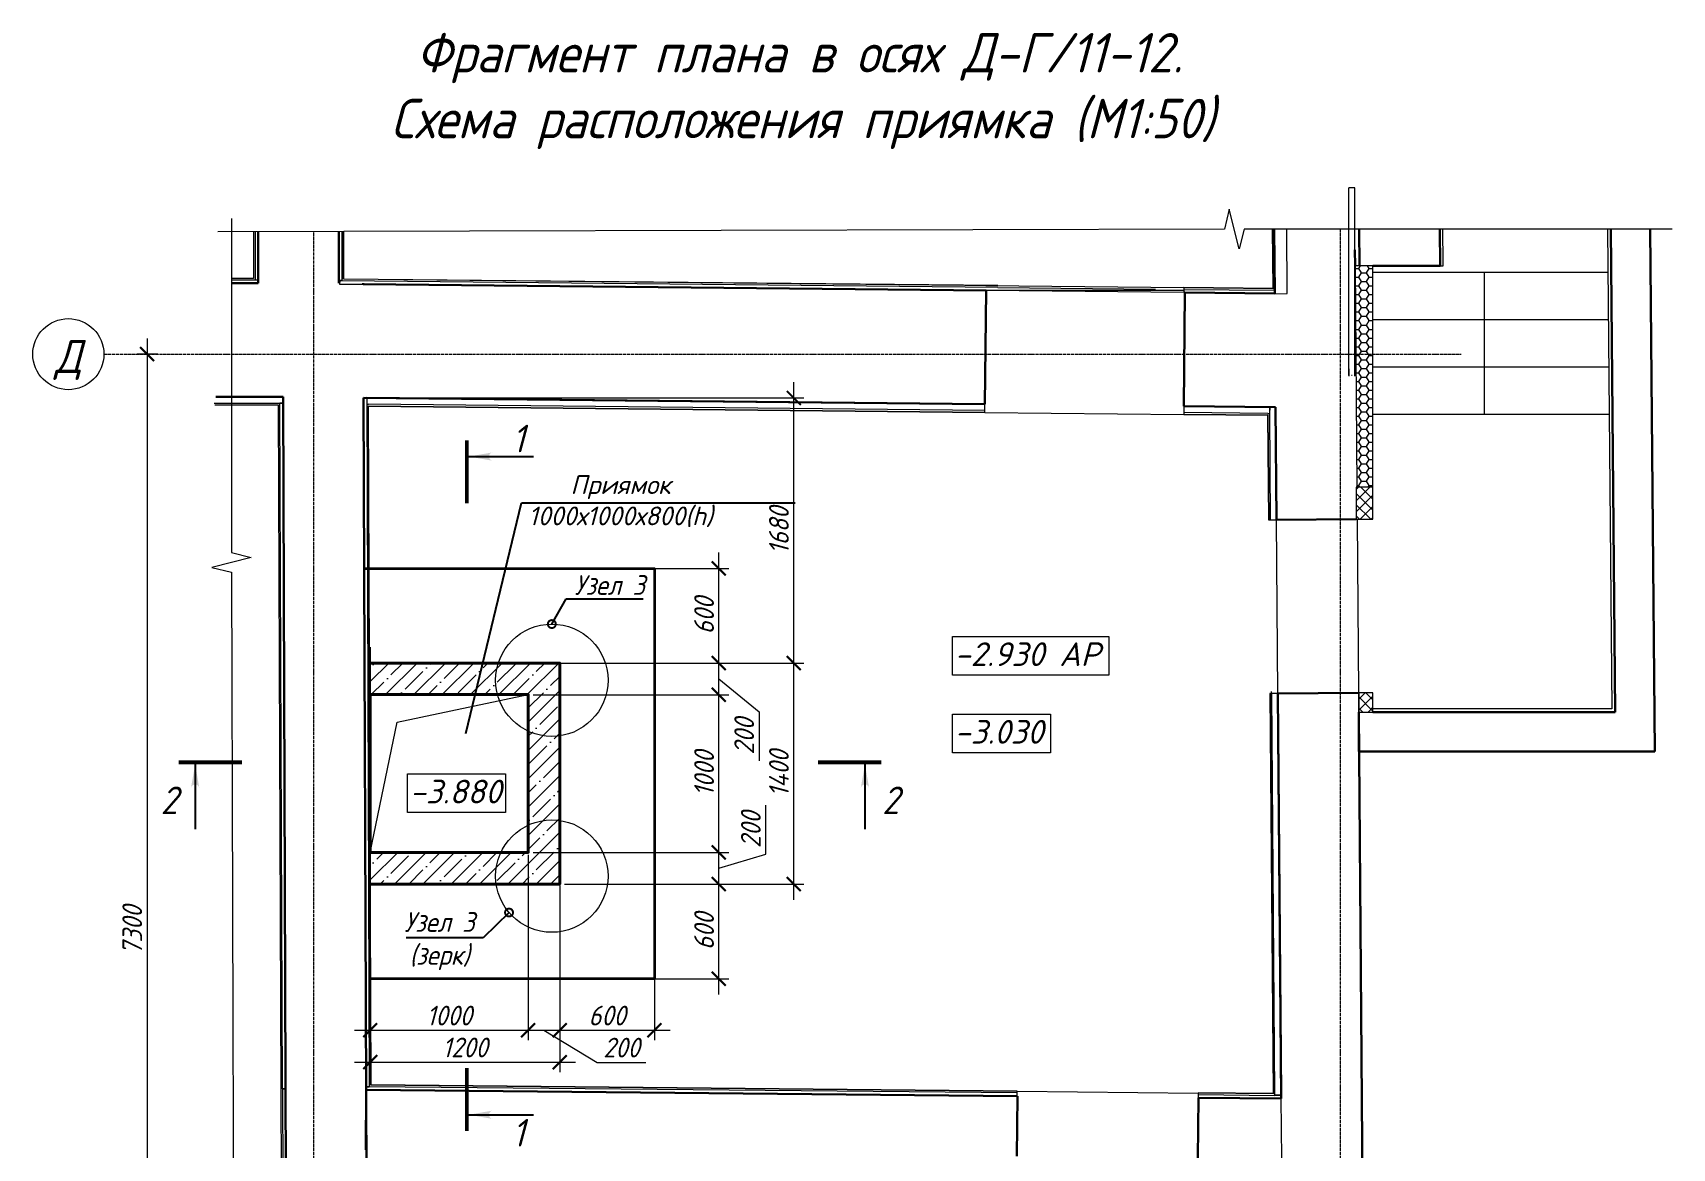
# Model space of a CAD drawing. Header units: millimetres. Extents: x 504091 to 2165846, y 135022 to 442887.
# Drawn here: x 1597006 to 1607387, y 251518 to 258584 of the extents above; entities that cross this region are included whole.
import ezdxf
from ezdxf import colors
from ezdxf.entities.mleader import LeaderData, LeaderLine
from ezdxf.math import Vec2, Vec3

# ---------------------------------------------------------------- set-up
doc = ezdxf.new("R2010")
doc.units = ezdxf.units.MM
doc.linetypes.add('ADSK_Линия сетки', pattern=[25, 20, -2.5, 0, -2.5])
doc.linetypes.add('осеваяX2', pattern=[4, 2.5, -0.5, 0.5, -0.5])
doc.layers.get('Defpoints').update_dxf_attribs({"color": 255})
for name, color, linetype, lineweight in [('+АР_Вспомогательная', 7, 'Continuous', 9), ('Аннотация', 7, 'Continuous', 9), ('ЗЕМЛЯ', 114, 'Continuous', 35), ('Лестницы', 7, 'Continuous', 18), ('Монолит тонкий', 204, 'Continuous', 9), ('Ограждение', 7, 'Continuous', 18), ('Оси', 165, 'осеваяX2', 13), ('отметки', 7, 'Continuous', 20), ('Перекрытие', 7, 'Continuous', 18), ('Размер', 7, 'Continuous', 13), ('размеры', 7, 'Continuous', 9), ('Размеры КР', 164, 'Continuous', 9), ('Стены внутренние', 7, 'Continuous', 18), ('Стены наружные', 7, 'Continuous', 18), ('Стены несущие', 7, 'Continuous', 30), ('Стены отделка', 7, 'Continuous', 30), ('Стены штриховка', 7, 'Continuous', 18), ('Стрелки вверх', 7, 'Continuous', 18), ('Узлы', 7, 'Continuous', 18)]:
    doc.layers.add(name, color=color, linetype=linetype, lineweight=lineweight)
for name, color, linetype in [('PS_Обозначения', 7, 'Continuous'), ('SGRAND', 7, 'Continuous'), ('Контур', 7, 'Continuous')]:
    doc.layers.add(name, color=color, linetype=linetype)
doc.layers.add('Линии', color=7, linetype='Continuous', lineweight=9, true_color=0x00a600)
doc.styles.add('GOST 2.304_new', font='isocpeur.ttf', dxfattribs={"width": 0.9, "oblique": 15})
doc.styles.get("Standard").update_dxf_attribs({"font": 'arial.ttf'})
doc.dimstyles.new('SPDS 1_50', dxfattribs={"dimscale": 50, "dimtxt": 2.5, "dimasz": 1.77, "dimexe": 1.25, "dimexo": 0.625, "dimtad": 1, "dimdec": 0, "dimrnd": 0.001, "dimzin": 9, "dimtxsty": 'GOST 2.304_new', "dimblk": 'ARCHTICK', "dimcen": 2.5, "dimdle": 2, "dimclrt": 256, "dimadec": 0, "dimazin": 2, "dimtfac": 0.75, "dimtdec": 0, "dimtmove": 1, "dimatfit": 3, "dimfxl": 0, "dimtolj": 1, "dimlwd": 9, "dimlwe": 9, "dimarcsym": 0})
pattern_1 = [(45, (1549936.697, 236303.27), (-35.35534, 35.35534), []), (135, (1549936.697, 236303.27), (-35.35534, -35.35534), [])]

# ---------------------------------------------------------------- blocks, each defined once
blk = doc.blocks.new('Тип перил - Перила_Внутренний_-6625185-План подвала')
at = {"layer": 'Ограждение'}
for p, q in [((55402, 20152), (55402, 20105)), ((55442, 20105), (55442, 20152)), ((55420, 20111), (55424, 20111))]:
    blk.add_line(p, q, dxfattribs=at)
blk = doc.blocks.new('Тип перил - Перила_Внутренний_-V11-План подвала')
at = {"layer": 'Ограждение'}
for p, q in [((55442, 21298), (55402, 21298)), ((55402, 20110), (55402, 21298)), ((55442, 20110), (55442, 21298))]:
    blk.add_line(p, q, dxfattribs=at)
blk = doc.blocks.new('_ArchTick')
at = {"color": 0, "linetype": 'ByBlock', "const_width": 0.15}
blk.add_lwpolyline([(-0.5, -0.5), (0.5, 0.5)], dxfattribs=at)
blk = doc.blocks.new('*D4516')
at = {"layer": 'Defpoints', "color": 0, "lineweight": 20, "transparency": 16777216}
for p in [(1597830, 256548), (1597730, 249248), (1597830, 249248)]:
    blk.add_point(p, dxfattribs=at)
at = {"layer": 'размеры', "color": 0, "lineweight": 9, "transparency": 16777216}
for p, q in [((1597730, 256648), (1597730, 249148)), ((1597799, 256548), (1597668, 256548)), ((1597799, 249248), (1597668, 249248))]:
    blk.add_line(p, q, dxfattribs=at)
at = {"layer": 'размеры', "color": 0, "lineweight": 9, "transparency": 16777216, "xscale": 88.5, "yscale": 88.5, "zscale": 88.5}
for p, rotation in [((1597730, 256548), 90), ((1597730, 249248), 270)]:
    blk.add_blockref('_ArchTick', p, dxfattribs=dict(at, rotation=rotation))
at = {"layer": 'размеры', "lineweight": 20, "transparency": 16777216, "insert": (1597636, 252898), "char_height": 125, "width": 124.15, "attachment_point": 5, "rotation": 90, "style": 'GOST 2.304_new'}
blk.add_mtext('\\A1;7300', dxfattribs=at)
blk = doc.blocks.new('*D4545')
at = {"layer": 'Defpoints', "color": 0, "lineweight": 20, "transparency": 16777216}
for p in [(1600143, 253408), (1599143, 253391), (1600143, 252265)]:
    blk.add_point(p, dxfattribs=at)
at = {"layer": 'Размеры КР', "color": 0, "lineweight": 9, "transparency": 16777216}
for p, q in [((1599143, 253360), (1599143, 252202)), ((1600143, 253377), (1600143, 252202)), ((1599043, 252265), (1600243, 252265))]:
    blk.add_line(p, q, dxfattribs=at)
at = {"layer": 'Размеры КР', "color": 0, "lineweight": 9, "transparency": 16777216, "xscale": 88.5, "yscale": 88.5, "zscale": 88.5, "rotation": 180}
blk.add_blockref('_ArchTick', (1599143, 252265), dxfattribs=at)
at = {"layer": 'Размеры КР', "color": 0, "lineweight": 9, "transparency": 16777216, "xscale": 88.5, "yscale": 88.5, "zscale": 88.5}
blk.add_blockref('_ArchTick', (1600143, 252265), dxfattribs=at)
at = {"layer": 'Размеры КР', "lineweight": 20, "transparency": 16777216, "insert": (1599643, 252358), "char_height": 125, "attachment_point": 5, "style": 'GOST 2.304_new'}
blk.add_mtext('\\A1;1000', dxfattribs=at)
blk = doc.blocks.new('*D4546')
at = {"layer": 'Defpoints', "color": 0, "lineweight": 20, "transparency": 16777216}
for p in [(1600143, 253408), (1600343, 253215), (1600343, 252265)]:
    blk.add_point(p, dxfattribs=at)
at = {"layer": 'Размеры КР', "color": 0, "lineweight": 9, "transparency": 16777216}
for p, q in [((1600143, 253377), (1600143, 252202)), ((1600343, 253183), (1600343, 252202)), ((1600043, 252265), (1600443, 252265)), ((1600243, 252265), (1600580, 252061)), ((1600580, 252061), (1600889, 252061))]:
    blk.add_line(p, q, dxfattribs=at)
at = {"layer": 'Размеры КР', "color": 0, "lineweight": 9, "transparency": 16777216, "xscale": 88.5, "yscale": 88.5, "zscale": 88.5, "rotation": 180}
blk.add_blockref('_ArchTick', (1600143, 252265), dxfattribs=at)
at = {"layer": 'Размеры КР', "color": 0, "lineweight": 9, "transparency": 16777216, "xscale": 88.5, "yscale": 88.5, "zscale": 88.5}
blk.add_blockref('_ArchTick', (1600343, 252265), dxfattribs=at)
at = {"layer": 'Размеры КР', "lineweight": 20, "transparency": 16777216, "insert": (1600734, 252155), "char_height": 125, "attachment_point": 5, "style": 'GOST 2.304_new'}
blk.add_mtext('\\A1;200', dxfattribs=at)
blk = doc.blocks.new('*D4547')
at = {"layer": 'Defpoints', "color": 0, "lineweight": 20, "transparency": 16777216}
for p in [(1600343, 253215), (1600943, 253191), (1600943, 252265)]:
    blk.add_point(p, dxfattribs=at)
at = {"layer": 'Размеры КР', "color": 0, "lineweight": 9, "transparency": 16777216}
for p, q in [((1600343, 253183), (1600343, 252202)), ((1600943, 253159), (1600943, 252202)), ((1600243, 252265), (1601043, 252265))]:
    blk.add_line(p, q, dxfattribs=at)
at = {"layer": 'Размеры КР', "color": 0, "lineweight": 9, "transparency": 16777216, "xscale": 88.5, "yscale": 88.5, "zscale": 88.5, "rotation": 180}
blk.add_blockref('_ArchTick', (1600343, 252265), dxfattribs=at)
at = {"layer": 'Размеры КР', "color": 0, "lineweight": 9, "transparency": 16777216, "xscale": 88.5, "yscale": 88.5, "zscale": 88.5}
blk.add_blockref('_ArchTick', (1600943, 252265), dxfattribs=at)
at = {"layer": 'Размеры КР', "lineweight": 20, "transparency": 16777216, "insert": (1600643, 252358), "char_height": 125, "attachment_point": 5, "style": 'GOST 2.304_new'}
blk.add_mtext('\\A1;600', dxfattribs=at)
blk = doc.blocks.new('*D4548')
at = {"layer": 'Defpoints', "color": 0, "lineweight": 20, "transparency": 16777216}
for p in [(1600343, 253191), (1601350, 253191), (1600673, 252591)]:
    blk.add_point(p, dxfattribs=at)
at = {"layer": 'Размеры КР', "color": 0, "lineweight": 9, "transparency": 16777216}
for p, q in [((1601350, 252491), (1601350, 253291)), ((1600374, 253191), (1601413, 253191)), ((1600704, 252591), (1601413, 252591))]:
    blk.add_line(p, q, dxfattribs=at)
at = {"layer": 'Размеры КР', "color": 0, "lineweight": 9, "transparency": 16777216, "xscale": 88.5, "yscale": 88.5, "zscale": 88.5}
for p, rotation in [((1601350, 253191), 90), ((1601350, 252591), 270)]:
    blk.add_blockref('_ArchTick', p, dxfattribs=dict(at, rotation=rotation))
at = {"layer": 'Размеры КР', "lineweight": 20, "transparency": 16777216, "insert": (1601257, 252891), "char_height": 125, "attachment_point": 5, "rotation": 90, "style": 'GOST 2.304_new'}
blk.add_mtext('\\A1;600', dxfattribs=at)
blk = doc.blocks.new('*D4549')
at = {"layer": 'Defpoints', "color": 0, "lineweight": 20, "transparency": 16777216}
for p in [(1600143, 253391), (1601350, 253391), (1600343, 253191)]:
    blk.add_point(p, dxfattribs=at)
at = {"layer": 'Размеры КР', "color": 0, "lineweight": 9, "transparency": 16777216}
for p, q in [((1601647, 253380), (1601647, 253690)), ((1601350, 253091), (1601350, 253491)), ((1600174, 253391), (1601413, 253391)), ((1601350, 253291), (1601647, 253380)), ((1600374, 253191), (1601413, 253191))]:
    blk.add_line(p, q, dxfattribs=at)
at = {"layer": 'Размеры КР', "color": 0, "lineweight": 9, "transparency": 16777216, "xscale": 88.5, "yscale": 88.5, "zscale": 88.5}
for p, rotation in [((1601350, 253391), 90), ((1601350, 253191), 270)]:
    blk.add_blockref('_ArchTick', p, dxfattribs=dict(at, rotation=rotation))
at = {"layer": 'Размеры КР', "lineweight": 20, "transparency": 16777216, "insert": (1601553, 253535), "char_height": 125, "attachment_point": 5, "rotation": 90, "style": 'GOST 2.304_new'}
blk.add_mtext('\\A1;200', dxfattribs=at)
blk = doc.blocks.new('*D4550')
at = {"layer": 'Defpoints', "color": 0, "lineweight": 20, "transparency": 16777216}
for p in [(1600143, 254391), (1601350, 254391), (1600143, 253391)]:
    blk.add_point(p, dxfattribs=at)
at = {"layer": 'Размеры КР', "color": 0, "lineweight": 9, "transparency": 16777216}
for p, q in [((1601350, 253291), (1601350, 254491)), ((1600174, 254391), (1601413, 254391)), ((1600174, 253391), (1601413, 253391))]:
    blk.add_line(p, q, dxfattribs=at)
at = {"layer": 'Размеры КР', "color": 0, "lineweight": 9, "transparency": 16777216, "xscale": 88.5, "yscale": 88.5, "zscale": 88.5}
for p, rotation in [((1601350, 254391), 90), ((1601350, 253391), 270)]:
    blk.add_blockref('_ArchTick', p, dxfattribs=dict(at, rotation=rotation))
at = {"layer": 'Размеры КР', "lineweight": 20, "transparency": 16777216, "insert": (1601257, 253891), "char_height": 125, "attachment_point": 5, "rotation": 90, "style": 'GOST 2.304_new'}
blk.add_mtext('\\A1;1000', dxfattribs=at)
blk = doc.blocks.new('*D4551')
at = {"layer": 'Defpoints', "color": 0, "lineweight": 20, "transparency": 16777216}
for p in [(1600221, 254591), (1601350, 254591), (1600143, 254391)]:
    blk.add_point(p, dxfattribs=at)
at = {"layer": 'Размеры КР', "color": 0, "lineweight": 9, "transparency": 16777216}
for p, q in [((1601350, 254291), (1601350, 254691)), ((1600252, 254591), (1601413, 254591)), ((1601350, 254491), (1601605, 254282)), ((1600174, 254391), (1601413, 254391)), ((1601605, 254282), (1601605, 253972))]:
    blk.add_line(p, q, dxfattribs=at)
at = {"layer": 'Размеры КР', "color": 0, "lineweight": 9, "transparency": 16777216, "xscale": 88.5, "yscale": 88.5, "zscale": 88.5}
for p, rotation in [((1601350, 254591), 90), ((1601350, 254391), 270)]:
    blk.add_blockref('_ArchTick', p, dxfattribs=dict(at, rotation=rotation))
at = {"layer": 'Размеры КР', "lineweight": 20, "transparency": 16777216, "insert": (1601511, 254127), "char_height": 125, "attachment_point": 5, "rotation": 90, "style": 'GOST 2.304_new'}
blk.add_mtext('\\A1;200', dxfattribs=at)
blk = doc.blocks.new('*D4552')
at = {"layer": 'Defpoints', "color": 0, "lineweight": 20, "transparency": 16777216}
for p in [(1600459, 255191), (1601350, 255191), (1600221, 254591)]:
    blk.add_point(p, dxfattribs=at)
at = {"layer": 'Размеры КР', "color": 0, "lineweight": 9, "transparency": 16777216}
for p, q in [((1601350, 254491), (1601350, 255291)), ((1600490, 255191), (1601413, 255191)), ((1600252, 254591), (1601413, 254591))]:
    blk.add_line(p, q, dxfattribs=at)
at = {"layer": 'Размеры КР', "color": 0, "lineweight": 9, "transparency": 16777216, "xscale": 88.5, "yscale": 88.5, "zscale": 88.5}
for p, rotation in [((1601350, 255191), 90), ((1601350, 254591), 270)]:
    blk.add_blockref('_ArchTick', p, dxfattribs=dict(at, rotation=rotation))
at = {"layer": 'Размеры КР', "lineweight": 20, "transparency": 16777216, "insert": (1601257, 254891), "char_height": 125, "attachment_point": 5, "rotation": 90, "style": 'GOST 2.304_new'}
blk.add_mtext('\\A1;600', dxfattribs=at)
blk = doc.blocks.new('*D4586')
at = {"layer": 'Defpoints', "color": 0, "lineweight": 20, "transparency": 16777216}
for p in [(1600343, 254591), (1601825, 254591), (1600343, 253191)]:
    blk.add_point(p, dxfattribs=at)
at = {"layer": 'Размеры КР', "color": 0, "lineweight": 9, "transparency": 16777216}
for p, q in [((1601825, 253091), (1601825, 254691)), ((1600374, 254591), (1601888, 254591)), ((1600374, 253191), (1601888, 253191))]:
    blk.add_line(p, q, dxfattribs=at)
at = {"layer": 'Размеры КР', "color": 0, "lineweight": 9, "transparency": 16777216, "xscale": 88.5, "yscale": 88.5, "zscale": 88.5}
for p, rotation in [((1601825, 254591), 90), ((1601825, 253191), 270)]:
    blk.add_blockref('_ArchTick', p, dxfattribs=dict(at, rotation=rotation))
at = {"layer": 'Размеры КР', "lineweight": 20, "transparency": 16777216, "insert": (1601731, 253891), "char_height": 125, "attachment_point": 5, "rotation": 90, "style": 'GOST 2.304_new'}
blk.add_mtext('\\A1;1400', dxfattribs=at)
blk = doc.blocks.new('*D4587')
at = {"layer": 'Defpoints', "color": 0, "lineweight": 20, "transparency": 16777216}
for p in [(1599143, 253451), (1600343, 253191), (1600343, 252063)]:
    blk.add_point(p, dxfattribs=at)
at = {"layer": 'Размеры КР', "color": 0, "lineweight": 9, "transparency": 16777216}
for p, q in [((1599143, 253420), (1599143, 252000)), ((1600343, 253160), (1600343, 252000)), ((1599043, 252063), (1600443, 252063))]:
    blk.add_line(p, q, dxfattribs=at)
at = {"layer": 'Размеры КР', "color": 0, "lineweight": 9, "transparency": 16777216, "xscale": 88.5, "yscale": 88.5, "zscale": 88.5, "rotation": 180}
blk.add_blockref('_ArchTick', (1599143, 252063), dxfattribs=at)
at = {"layer": 'Размеры КР', "color": 0, "lineweight": 9, "transparency": 16777216, "xscale": 88.5, "yscale": 88.5, "zscale": 88.5}
blk.add_blockref('_ArchTick', (1600343, 252063), dxfattribs=at)
at = {"layer": 'Размеры КР', "lineweight": 20, "transparency": 16777216, "insert": (1599743, 252156), "char_height": 125, "attachment_point": 5, "style": 'GOST 2.304_new'}
blk.add_mtext('\\A1;1200', dxfattribs=at)
blk = doc.blocks.new('*D4588')
at = {"layer": 'Defpoints', "color": 0, "lineweight": 20, "transparency": 16777216}
for p in [(1599101, 256271), (1601825, 256271), (1600343, 254591)]:
    blk.add_point(p, dxfattribs=at)
at = {"layer": 'Размеры КР', "color": 0, "lineweight": 9, "transparency": 16777216}
for p, q in [((1601825, 254491), (1601825, 256371)), ((1599132, 256271), (1601888, 256271)), ((1600374, 254591), (1601888, 254591))]:
    blk.add_line(p, q, dxfattribs=at)
at = {"layer": 'Размеры КР', "color": 0, "lineweight": 9, "transparency": 16777216, "xscale": 88.5, "yscale": 88.5, "zscale": 88.5}
for p, rotation in [((1601825, 256271), 90), ((1601825, 254591), 270)]:
    blk.add_blockref('_ArchTick', p, dxfattribs=dict(at, rotation=rotation))
at = {"layer": 'Размеры КР', "lineweight": 20, "transparency": 16777216, "insert": (1601731, 255431), "char_height": 125, "attachment_point": 5, "rotation": 90, "style": 'GOST 2.304_new'}
blk.add_mtext('\\A1;1680', dxfattribs=at)
blk = doc.blocks.new('_DotSmall')
at = {"color": 0, "linetype": 'ByBlock', "lineweight": 35, "const_width": 0.5}
blk.add_lwpolyline([(-0.0625, 0, 1), (0.0625, 0, 1)], format="xyb", close=True, dxfattribs=at)

msp = doc.modelspace()

# ---------------------------------------------------------------- hatches: boundary and pattern name
at = {"layer": 'PS_Обозначения', "ltscale": 50}
for points in [[(1599767.2776, 255899.5199), (1599917.2776, 255873.1199, -0.8390996312), (1599917.2776, 255925.9199)], [(1598034.3804, 253949.7214), (1598060.7804, 253799.7214, 0.8390996312), (1598007.9804, 253799.7214)], [(1602275.7285, 253949.7214), (1602249.3285, 253799.7214, -0.8390996312), (1602302.1285, 253799.7214)], [(1599767.2776, 251729.6337), (1599917.2776, 251756.0337, 0.8390996312), (1599917.2776, 251703.2337)]]:
    msp.add_hatch(color=256, dxfattribs=at).paths.add_polyline_path(points, flags=0)
at = {"layer": 'SGRAND', "lineweight": 20}
h = msp.add_hatch(dxfattribs=at)
h.set_pattern_fill('ANSI35', color=256, scale=20)
h.set_pattern_definition([(45, (-263433.12, -34940.47), (-89.802561, 89.802561), []), (45, (-263343.31, -34940.47), (-89.802561, 89.802561), [158.75, -31.75, 0, -31.75])])
h.paths.add_polyline_path([(1600343.2012, 254591.2237), (1599142.0953, 254591.2237), (1599142.8238, 254391.2237), (1600143.2012, 254391.2237), (1600143.2012, 253391.2237), (1599146.466, 253391.2237), (1599147.1945, 253191.2237), (1600343.2012, 253191.2237)])
at = {"layer": 'Узлы', "lineweight": 9}
h = msp.add_hatch(dxfattribs=at)
h.set_pattern_fill('HONEY', color=256, scale=10, style=0)
h.set_pattern_definition([(0, (1549936.697, 236303.27), (47.625, 27.496306), [31.75, -63.5]), (120, (1549936.697, 236303.27), (-47.625, 27.496307), [31.75, -63.5]), (60, (1549936.697, 236303.27), (1e-07, 54.992613), [-63.5, 31.75])])
h.paths.add_polyline_path([(1605404.7971, 255705.9438), (1605492.1607, 255705.9438), (1605492.1607, 257106.9977), (1605379.1231, 257106.9977), (1605390.5132, 255705.9438), (1605392.1607, 255705.9438)])
h = msp.add_hatch(dxfattribs=at)
h.set_pattern_fill('FP_11', color=256, style=0, pattern_type=2)
h.set_pattern_definition(pattern_1)
h.paths.add_polyline_path([(1605392.1607, 255503.2931), (1605492.1607, 255504.106), (1605492.1607, 255705.9438), (1605386.2624, 255705.9438), (1605386.7547, 255503.2931)])
h = msp.add_hatch(dxfattribs=at)
h.set_pattern_fill('FP_11', color=256, style=0, pattern_type=2)
h.set_pattern_definition(pattern_1)
h.paths.add_polyline_path([(1605441.8506, 254280.8709), (1605492.1607, 254280.8709), (1605492.1607, 254403.3294), (1605402.0985, 254403.3294), (1605402.0985, 254280.8709)])

# ---------------------------------------------------------------- linework, layer by layer
at = {"layer": '+АР_Вспомогательная', "color": 7, "linetype": 'Continuous', "ltscale": 50}
for points in [[(1607387.3549, 257341.2282), (1604676.6386, 257341.2282), (1604645.3886, 257216.2282), (1604582.8886, 257466.2282), (1604551.6386, 257341.2282), (1598178.7469, 257322.8603)], [(1598264.3002, 257406.999), (1598264.3002, 255291.1855), (1598389.3002, 255259.9355), (1598139.3002, 255197.4355), (1598264.3002, 255166.1855), (1598282.6682, 248793.2938)]]:
    msp.add_lwpolyline(points, dxfattribs=at)
at = {"layer": 'PS_Обозначения', "ltscale": 50}
for points in [[(1599754.7776, 256002.946, 25, 25, 0), (1599754.7776, 255602.946, 0, 0, 0)], [(1597930.9543, 253962.2214, 25, 25, 0), (1598330.9543, 253962.2214, 0, 0, 0)], [(1602379.1547, 253962.2214, 25, 25, 0), (1601979.1547, 253962.2214, 0, 0, 0)], [(1599754.7776, 251626.2076, 25, 25, 0), (1599754.7776, 252026.2076, 0, 0, 0)]]:
    msp.add_lwpolyline(points, format="xyseb", dxfattribs=at)
for points in [[(1599767.2776, 255899.5199), (1600177.1687, 255899.5199)], [(1598034.3804, 253949.7214), (1598034.3804, 253539.8302)], [(1602275.7285, 253949.7214), (1602275.7285, 253539.8302)], [(1599767.2776, 251729.6337), (1600177.1687, 251729.6337)]]:
    msp.add_lwpolyline(points, dxfattribs=at)
at = {"layer": 'Аннотация', "lineweight": 20}
for points in [[(1602829.2296, 254759.0433), (1603818.9944, 254759.0433), (1603818.9944, 254514.2849), (1602829.2296, 254514.2849)], [(1602829.2296, 254267.061), (1603450.7104, 254267.061), (1603450.7104, 254022.3025), (1602829.2296, 254022.3025)], [(1599378.9091, 253888.6851), (1600000.3899, 253888.6851), (1600000.3899, 253643.9266), (1599378.9091, 253643.9266)]]:
    msp.add_lwpolyline(points, close=True, dxfattribs=at)
at = {"layer": 'ЗЕМЛЯ', "transparency": 33554687}
msp.add_lwpolyline([(1599107.9098, 255191.2237), (1600943.2012, 255191.2237), (1600943.2012, 252591.2237), (1599149.3798, 252591.2237)], dxfattribs=at)
at = {"layer": 'Контур', "lineweight": 20}
msp.add_circle((1597231.3189, 256548.2706), 225, dxfattribs=at)
at = {"layer": 'Лестницы'}
for p, q in [((1605492.1607, 257068.2706), (1606980.4898, 257068.2706)), ((1605492.1607, 257068.2706), (1606980.4898, 257068.2706)), ((1605492.1607, 256768.2706), (1606983.2084, 256768.2706)), ((1605492.1607, 256768.2706), (1606983.2084, 256768.2706)), ((1605492.1607, 256468.2706), (1606985.9269, 256468.2706)), ((1605492.1607, 256468.2706), (1606985.9269, 256468.2706)), ((1605492.1607, 256168.2706), (1606988.6455, 256168.2706)), ((1605492.1607, 256168.2706), (1606988.6455, 256168.2706))]:
    msp.add_line(p, q, dxfattribs=at)
at = {"layer": 'Линии', "color": 7}
for p, q in [((1605492.1607, 257106.9977), (1605379.1231, 257106.9977)), ((1605379.1231, 257106.9977), (1605390.5132, 255705.9438)), ((1605492.1607, 255705.9438), (1605492.1607, 257106.9977)), ((1605386.2624, 255705.9438), (1605386.2624, 255503.2931)), ((1605492.1607, 255705.9438), (1605386.2624, 255705.9438)), ((1605492.1607, 255503.2931), (1605492.1607, 255705.9438)), ((1605386.2624, 255503.2931), (1605492.1607, 255503.2931)), ((1605401.103, 254403.3294), (1605401.103, 254280.8709)), ((1605402.0985, 254403.3294), (1605402.0985, 254280.8709)), ((1605492.1607, 254403.3294), (1605402.0985, 254403.3294)), ((1605492.1607, 254280.8709), (1605492.1607, 254403.3294)), ((1605402.0985, 254280.8709), (1605492.1607, 254280.8709))]:
    msp.add_line(p, q, dxfattribs=at)
at = {"layer": 'Монолит тонкий', "lineweight": 40, "ltscale": 100}
msp.add_lwpolyline([(1599142.0953, 254591.2237), (1600343.2012, 254591.2237), (1600343.2012, 253191.2237), (1599144.1473, 253191.2237)], dxfattribs=at)
msp.add_lwpolyline([(1599143.2012, 254391.2237), (1600143.2012, 254391.2237), (1600143.2012, 253391.2237), (1599143.2012, 253391.2237)], close=True, dxfattribs=at)
at = {"layer": 'Оси', "linetype": 'ADSK_Линия сетки'}
for p, q in [((1598786.2624, 248262.1627), (1598786.2624, 257324.6113)), ((1605286.2624, 248262.1627), (1605286.2624, 257341.2282)), ((1597456.3189, 256548.2706), (1606051.697, 256548.2706))]:
    msp.add_line(p, q, dxfattribs=at)
at = {"layer": 'Перекрытие'}
for p, q in [((1603041.3628, 256952.8629), (1604295.5604, 256952.8629)), ((1599120.9857, 256270.7056), (1599100.9278, 256270.9062)), ((1604891.1198, 254399.1834), (1604882.1775, 255499.1471)), ((1599116.899, 251886.5619), (1599118.0536, 251886.551))]:
    msp.add_line(p, q, dxfattribs=at)
at = {"layer": 'Размеры КР', "lineweight": 20}
for p, q in [((1603034.4193, 256179.3855), (1604294.3552, 256166.6717)), ((1599142.0953, 254691.2237), (1599142.0953, 253091.2237)), ((1603239.2524, 251879.7054), (1604386.4771, 251866.8914))]:
    msp.add_line(p, q, dxfattribs=at)
msp.add_lwpolyline([(1599143.2012, 253391.2237), (1599314.2176, 254217.0799), (1600143.2012, 254391.2237)], dxfattribs=at)
for centre in [(1600292.9466, 254482.3603), (1600292.9466, 253241.5428)]:
    msp.add_circle(centre, 355.9838, dxfattribs=at)
at = {"layer": 'Стены внутренние'}
for p, q in [((1604295.4175, 256938.7003), (1603042.2091, 256951.3462)), ((1603116.3322, 256970.5992), (1604116.2813, 256960.5089)), ((1604842.1992, 255496.322), (1604842.1789, 255498.8219)), ((1605392.1607, 255503.2931), (1605401.103, 254403.3294)), ((1604851.1212, 254398.8583), (1604851.0195, 254411.3578))]:
    msp.add_line(p, q, dxfattribs=at)
at = {"layer": 'Стены наружные'}
msp.add_line((1603041.6705, 256983.3533), (1604295.7404, 256970.6986), dxfattribs=at)
at = {"layer": 'Стены несущие'}
for p, q in [((1598434.2814, 257323.5968), (1598434.2814, 256997.3666)), ((1598944.2814, 256997.3666), (1598944.2814, 257325.0667)), ((1604867.2021, 257341.2282), (1604870.5217, 256932.897)), ((1605405.6505, 257341.2282), (1605407.7091, 257106.9977)), ((1605917.7288, 257106.9977), (1605915.6702, 257341.2282)), ((1606998.0172, 257341.2282), (1607025.7495, 254280.8709)), ((1607278.0252, 254030.8709), (1607248.0274, 257341.2282)), ((1605379.1231, 257106.9977), (1605378.2941, 257208.9699)), ((1605492.1607, 257106.9977), (1605917.7288, 257106.9977)), ((1598434.2814, 256997.3666), (1598264.3002, 256997.3666)), ((1599098.3069, 256991.1435), (1599098.2778, 256999.1439)), ((1603042.2091, 256951.3462), (1599098.3069, 256991.1435)), ((1603034.944, 256231.3828), (1603042.2091, 256951.3462)), ((1604302.1449, 256938.6324), (1604294.8799, 256218.669)), ((1604870.5217, 256932.897), (1604302.1449, 256938.6324)), ((1598164.5937, 256277.3666), (1598590.9033, 256277.3666)), ((1598590.9033, 256277.3666), (1598608.9455, 251323.7562)), ((1599100.9295, 256271.0804), (1603034.944, 256231.3828)), ((1599118.9421, 251325.6137), (1599100.9295, 256271.0804)), ((1603034.944, 256231.3828), (1599120.9334, 256270.8785)), ((1604294.8799, 256218.669), (1604876.3758, 256212.8013)), ((1604882.1775, 255499.1471), (1604876.3758, 256212.8013)), ((1604882.1775, 255499.1471), (1605386.2624, 255503.2451)), ((1605401.103, 254403.3294), (1604891.1198, 254399.1834)), ((1604891.1198, 254399.1834), (1604911.9906, 251831.9365)), ((1604911.7996, 251855.4299), (1604891.1198, 254399.1834)), ((1605441.8506, 249391.096), (1605402.0985, 254280.8709)), ((1605402.0985, 254280.8709), (1605402.0985, 254030.8709)), ((1607025.7495, 254280.8709), (1605492.1607, 254280.8709)), ((1605402.0985, 254030.8709), (1607278.0252, 254030.8709)), ((1599118.0536, 251886.551), (1599114.4718, 251506.5679)), ((1603241.0895, 251847.6867), (1599118.0536, 251886.551)), ((1603237.5077, 251467.7035), (1603241.0895, 251847.6867)), ((1604387.0807, 251836.8844), (1604383.4989, 251456.9013)), ((1604911.9906, 251831.9365), (1604387.0807, 251836.8844))]:
    msp.add_line(p, q, dxfattribs=at)
at = {"layer": 'Стены отделка', "lineweight": 9}
for p, q in [((1598404.2814, 257323.5103), (1598404.2814, 257027.3666)), ((1598414.2814, 257323.5391), (1598414.2814, 257017.3666)), ((1598964.2814, 257325.1244), (1598964.2814, 257012.4969)), ((1598976.2814, 257024.3764), (1598976.2814, 257325.1589)), ((1604854.8057, 257341.2282), (1604857.864, 256965.0263)), ((1604870.1375, 256931.4433), (1604866.806, 257341.2282)), ((1604950.1348, 256932.0936), (1604946.8087, 257341.2282)), ((1605937.5538, 257126.9977), (1605935.671, 257341.2282)), ((1606978.0163, 257341.2282), (1607005.5675, 254300.8709)), ((1605917.7288, 257106.9977), (1605937.5538, 257106.9977)), ((1605937.5538, 257106.9977), (1605937.5538, 257126.9977)), ((1598404.2814, 257027.3666), (1598264.3002, 257027.3666)), ((1598434.2814, 257017.3666), (1598264.3002, 257017.3666)), ((1598944.2814, 257017.3666), (1598964.2814, 257017.3666)), ((1598949.5697, 257012.6454), (1598949.3679, 256992.6464)), ((1598949.3679, 256992.6464), (1599098.3069, 256991.1435)), ((1598964.2814, 257012.4969), (1598949.5697, 257012.6454)), ((1603116.3322, 256982.5999), (1598976.2814, 257024.3764)), ((1604295.6193, 256958.6992), (1604295.4175, 256938.7003)), ((1604295.4175, 256938.7003), (1604302.1449, 256938.6324)), ((1604295.7404, 256970.6986), (1604295.6193, 256958.6992)), ((1604857.864, 256965.0263), (1604295.7404, 256970.6986)), ((1604870.7235, 256952.896), (1604869.963, 256952.9036)), ((1604870.1375, 256931.4433), (1604950.1348, 256932.0936)), ((1604870.5217, 256932.897), (1604870.7235, 256952.896)), ((1598154.5937, 256237.3666), (1598590.9033, 256237.3666)), ((1598159.5937, 256227.3666), (1598560.9398, 256227.3666)), ((1598560.9398, 256227.3666), (1598576.8713, 251893.1855)), ((1598586.8712, 251893.2215), (1598570.9031, 256237.3666)), ((1598590.9033, 256237.3666), (1598570.9034, 256237.2931)), ((1598590.9033, 256237.3666), (1598590.9033, 256277.3666)), ((1598606.8711, 251893.295), (1598590.9033, 256237.3666)), ((1599120.9312, 256270.6602), (1599100.9313, 256270.5873)), ((1599120.9334, 256270.8785), (1599120.5298, 256230.8805)), ((1599120.5298, 256230.8805), (1599131.0765, 256230.7741)), ((1599120.9312, 256270.6602), (1599136.8269, 251906.375)), ((1599148.7837, 251918.2628), (1599133.1203, 256218.7529)), ((1599133.1203, 256218.7529), (1603034.4193, 256179.3855)), ((1603034.4193, 256179.3855), (1603034.944, 256231.3828)), ((1604294.8799, 256218.669), (1604294.3552, 256166.6717)), ((1604840.6422, 256213.1618), (1604294.8799, 256218.669)), ((1604876.3817, 256212.078), (1604836.383, 256211.7529)), ((1604836.383, 256211.7529), (1604836.6964, 256173.1996)), ((1604840.2386, 256173.1639), (1604840.6422, 256213.1618)), ((1604294.3552, 256166.6717), (1604824.7926, 256161.3191)), ((1604824.7926, 256161.3191), (1604830.1793, 255498.7244)), ((1604826.6953, 256173.3005), (1604840.2386, 256173.1639)), ((1604830.1793, 255498.7244), (1604882.1775, 255499.1471)), ((1604891.1198, 254399.1834), (1604839.1216, 254398.7607)), ((1604839.1216, 254398.7607), (1604859.7247, 251864.4306)), ((1607005.5675, 254300.8709), (1605492.1607, 254300.8709)), ((1598576.8713, 251893.1857), (1598578.9457, 251323.6469)), ((1598586.8712, 251893.2215), (1598606.8711, 251893.295)), ((1598606.8711, 251893.295), (1598586.8712, 251893.2221)), ((1599116.8262, 251906.5448), (1599136.8261, 251906.6176)), ((1599118.2421, 251906.5501), (1599118.0536, 251886.551)), ((1599118.0536, 251886.551), (1603238.9508, 251847.7068)), ((1599136.8269, 251906.375), (1599118.2421, 251906.5501)), ((1603239.2524, 251879.7054), (1599148.7837, 251918.2628)), ((1603238.9508, 251847.7068), (1603239.2524, 251879.7054)), ((1604386.3829, 251856.8918), (1604386.1943, 251836.8927)), ((1604386.496, 251868.8913), (1604386.3829, 251856.8918)), ((1604859.7247, 251864.4306), (1604386.496, 251868.8913)), ((1604871.8236, 251852.316), (1604871.7261, 251864.3175)), ((1604871.801, 251855.1047), (1604911.7996, 251855.4299)), ((1604912.1791, 251851.9356), (1604871.8236, 251852.316)), ((1604911.9906, 251831.9365), (1604912.1791, 251851.9356)), ((1604386.1943, 251836.8927), (1604387.0807, 251836.8844))]:
    msp.add_line(p, q, dxfattribs=at)
at = {"layer": 'Стены штриховка'}
for p, q in [((1598974.2814, 257022.3965), (1598974.2814, 257325.1532)), ((1604856.8057, 257341.2282), (1604859.8805, 256963.0059)), ((1603116.3322, 256970.5992), (1598964.2814, 257012.4969)), ((1603116.3322, 256980.5998), (1599356.1127, 257018.5435)), ((1604295.6193, 256958.6992), (1604869.963, 256952.9036)), ((1604859.8805, 256963.0059), (1604295.7202, 256968.6987)), ((1603034.5404, 256191.3849), (1599131.0765, 256230.7741)), ((1599146.7909, 251916.2815), (1599131.113, 256220.7732)), ((1599131.113, 256220.7732), (1603034.4395, 256181.3854)), ((1604294.3754, 256168.6716), (1604826.7766, 256163.2992)), ((1604826.6953, 256173.3005), (1604294.4763, 256178.6711)), ((1604826.7766, 256163.2992), (1604832.1792, 255498.7406)), ((1604836.6964, 256173.1996), (1604842.1789, 255498.8219)), ((1604841.1215, 254398.777), (1604861.7412, 251862.4115)), ((1604871.7261, 251864.3175), (1604851.1212, 254398.8583)), ((1598586.8712, 251893.2221), (1598588.9456, 251323.6833)), ((1603239.1393, 251867.7059), (1599136.8269, 251906.375)), ((1603239.2336, 251877.7055), (1599146.7909, 251916.2815)), ((1604386.3829, 251856.8918), (1604871.8236, 251852.316)), ((1604861.7412, 251862.4115), (1604386.4771, 251866.8914)), ((1604915.0803, 251451.8905), (1604911.9906, 251831.9365))]:
    msp.add_line(p, q, dxfattribs=at)
at = {"layer": 'Стрелки вверх'}
for p, q in [((1606199.5783, 256768.2706), (1606199.5783, 257068.2706)), ((1606199.5783, 256468.2706), (1606199.5783, 256768.2706)), ((1606199.5783, 256168.2706), (1606199.5783, 256468.2706))]:
    msp.add_line(p, q, dxfattribs=at)

# ---------------------------------------------------------------- block references
at = {"layer": 'Ограждение'}
for name in ['Тип перил - Перила_Внутренний_-V11-План подвала', 'Тип перил - Перила_Внутренний_-6625185-План подвала']:
    msp.add_blockref(name, (1549936.697, 236303.2706), dxfattribs=at)

# ---------------------------------------------------------------- texts
at = {"layer": 'PS_Обозначения', "style": 'GOST 2.304_new', "oblique": 15, "width": 0.9}
for s, p in [('1', (1600041.4893, 255926.277)), ('2', (1597815.7649, 253634.1936)), ('2', (1602384.0941, 253634.1936)), ('1', (1600041.4893, 251527.8766))]:
    msp.add_text(s, height=175, dxfattribs=at).set_placement(p)
at = {"layer": 'Оси', "insert": (1597230.9035, 256511.8184), "char_height": 210, "width": 139.32, "attachment_point": 5, "line_spacing_factor": 1.022766, "style": 'GOST 2.304_new'}
msp.add_mtext('\\pt53.9994,108.0009,162.0003,215.9997,269.9991,324.0006,378,431.9994,486.0009,540.0003,593.9997,647.9991,702.0006,756,809.9994,864.0009,918.0003,971.9997,1025.9991,1080.0006,1134,1187.9994,1242.0009,1296.0003,1349.9997,1403.9991,1458.0006,1512,1565.9994,1620.0009,1674.0003,1727.9997;Д', dxfattribs=at)
at = {"layer": 'отметки', "lineweight": 20, "char_height": 150, "attachment_point": 1, "line_spacing_factor": 1.022761, "style": 'GOST 2.304_new'}
for s, insert, width in [('{\\W1;-2.930 АР}', (1602842.9581, 254722.5526), 1251.68533), ('{\\W1;-3.030}', (1602842.9581, 254230.5703), 771.616927), ('{\\W1;-3.880}', (1599392.6376, 253852.1944), 771.616927)]:
    msp.add_mtext(s, dxfattribs=dict(at, insert=insert, width=width))
at = {"layer": 'размеры', "ltscale": 100, "insert": (1598519.6994, 258582.8176), "char_height": 250, "attachment_point": 1, "style": 'GOST 2.304_new'}
msp.add_mtext_dynamic_manual_height_columns('\\pi913.35839;Фрагмент плана в осях Д-Г/11-12.\\P\\pi752.76538;Схема расположения приямка (М1:50)', width=6939.377408, gutter_width=100, heights=[0], dxfattribs=at)

# ---------------------------------------------------------------- dimensions: what is measured, and where the dimension line sits
at = {"layer": 'размеры', "lineweight": 20}
dim = msp.add_linear_dim(base=(1597730.0732, 249248.2706), p1=(1597830.0581, 256548.2706), p2=(1597830.0581, 249248.2706), angle=90, dimstyle='SPDS 1_50', dxfattribs=at)
dim.commit()
dim.dimension.update_dxf_attribs({"geometry": '*D4516', "text_midpoint": (1597636.3232, 252898.2706)})
at = {"layer": 'Размеры КР', "lineweight": 20}
for base, p1, p2, picture, middle in [((1601825.09, 256271.0804), (1600343.2012, 254591.2237), (1599100.9295, 256271.0804), '*D4588', (1601731.34, 255431.152)), ((1601350.2778, 255191.2237), (1600220.7492, 254591.2237), (1600458.6453, 255191.2237), '*D4552', (1601256.5278, 254891.2237)), ((1601825.09, 254591.2237), (1600343.2012, 253191.2237), (1600343.2012, 254591.2237), '*D4586', (1601731.34, 253891.2237)), ((1601350.2778, 254391.2237), (1600143.2012, 253391.2237), (1600143.2012, 254391.2237), '*D4550', (1601256.5278, 253891.2237)), ((1601350.2778, 253391.2237), (1600343.2012, 253191.2237), (1600143.2012, 253391.2237), '*D4549', (1601553.4028, 253411.5362)), ((1601350.2778, 253191.2237), (1600672.6961, 252591.2237), (1600343.2012, 253191.2237), '*D4548', (1601256.5278, 252891.2237))]:
    dim = msp.add_linear_dim(base=base, p1=p1, p2=p2, angle=90, dimstyle='SPDS 1_50', dxfattribs=at)
    dim.commit()
    dim.dimension.update_dxf_attribs({"geometry": picture, "text_midpoint": middle})
dim = msp.add_linear_dim(base=(1601350.2778, 254591.2237), p1=(1600143.2012, 254391.2237), p2=(1600220.7492, 254591.2237), angle=90, dimstyle='SPDS 1_50', dxfattribs=at)
dim.commit()
dim.dimension.update_dxf_attribs({"geometry": '*D4551', "text_midpoint": (1601605.1199, 254250.7981), "dimtype": 160})
for base, p1, p2, picture, middle in [((1600343.2012, 252062.6122), (1599143.2012, 253450.9942), (1600343.2012, 253191.2237), '*D4587', (1599743.2012, 252156.3622)), ((1600143.2012, 252264.5861), (1599143.4189, 253391.2237), (1600143.2012, 253407.9247), '*D4545', (1599643.31, 252358.3361)), ((1600943.2012, 252264.5861), (1600343.2012, 253214.6001), (1600943.2012, 253190.6022), '*D4547', (1600643.2012, 252358.3361))]:
    dim = msp.add_linear_dim(base=base, p1=p1, p2=p2, dimstyle='SPDS 1_50', dxfattribs=at)
    dim.commit()
    dim.dimension.update_dxf_attribs({"geometry": picture, "text_midpoint": middle})
dim = msp.add_linear_dim(base=(1600343.2012, 252264.5861), p1=(1600143.2012, 253407.9247), p2=(1600343.2012, 253214.6001), dimstyle='SPDS 1_50', dxfattribs=at)
dim.commit()
dim.dimension.update_dxf_attribs({"geometry": '*D4546', "text_midpoint": (1600610.7573, 252061.4611), "dimtype": 160})

# ---------------------------------------------------------------- leaders
ml = msp.add_multileader_mtext('Standard')
ml.set_content('{\\fISOCPEUR|b0|i1|c204|p34;\\H0.79167x;Приямок \\P1000х1000х800(\\fISOCPEUR|b0|i1|c0|p34;h\\fISOCPEUR|b0|i1|c204|p34;)}', color=256)
ml.set_leader_properties()
ml.build(insert=Vec2(0, 0))
ml.multileader.update_dxf_attribs({"text_left_attachment_type": 6, "text_right_attachment_type": 6, "dogleg_length": 0.36, "arrow_head_size": 0.18})
ctx = ml.context
ctx.base_point, ctx.char_height, ctx.arrow_head_size, ctx.landing_gap_size, ctx.plane_origin = Vec3(1600101.7828, 255607.1641, -0.0887), 150, 0.18, 0.09, Vec3(1602822.1646, 255136.5058, -0.0887)
ctx.left_attachment, ctx.right_attachment, ctx.text_align_type = 6, 6, 1
notes = []
notes.append((ctx, [(1, (1, 1, 0), (1600101.4228, 255607.1641, -0.0887), (1, 0), 0.36, [(0, [(1599747.8877, 254145.5045, -0.0887)], 0, [])])]))
ctx.mtext.insert, ctx.mtext.width, ctx.mtext.defined_height, ctx.mtext.alignment, ctx.mtext.flow_direction = Vec3(1600728.5066, 255780.9142, -0.0887), 2148.801794, 733.1428, 2, 5
at = {"layer": 'Размер', "ltscale": 20}
ml = msp.add_multileader_mtext('Standard', dxfattribs=at)
ml.set_content('\\A1;Узел 3', color=256, style='GOST 2.304_new')
ml.set_leader_properties()
ml.set_arrow_properties(name='DOTSMALL')
ml.build(insert=Vec2(0, 0))
ml.multileader.update_dxf_attribs({"text_left_attachment_type": 6, "text_right_attachment_type": 6, "dogleg_length": 1, "arrow_head_size": 100})
ctx = ml.context
ctx.base_point, ctx.char_height, ctx.arrow_head_size, ctx.landing_gap_size, ctx.plane_origin = Vec3(1600404.1497, 254998.1996), 125, 100, 0, Vec3(1579525.2666, 403318.2596)
ctx.left_attachment, ctx.right_attachment, ctx.text_align_type = 6, 6, 1
notes.append((ctx, [(1, (1, 1, 0), (1600384.1497, 254998.1996), (1, 0), 20, [(0, [(1600292.9466, 254838.3441)], 0, [])])]))
ctx.mtext.insert, ctx.mtext.rotation, ctx.mtext.width, ctx.mtext.alignment, ctx.mtext.flow_direction = Vec3(1600659.8308, 255148.1996), 6.2831853072, 1286.674802, 2, 5
ml = msp.add_multileader_mtext('Standard', dxfattribs=at)
ml.set_content('\\A1;Узел 3\\P(зерк)', color=256, style='GOST 2.304_new')
ml.set_leader_properties()
ml.set_arrow_properties(name='DOTSMALL')
ml.build(insert=Vec2(0, 0))
ml.multileader.update_dxf_attribs({"text_left_attachment_type": 6, "text_right_attachment_type": 6, "dogleg_length": 1, "arrow_head_size": 100})
ctx = ml.context
ctx.base_point, ctx.char_height, ctx.arrow_head_size, ctx.landing_gap_size, ctx.plane_origin = Vec3(1599326.1581, 252850.5859), 125, 100, 0, Vec3(1578447.275, 401061.6105)
ctx.left_attachment, ctx.right_attachment, ctx.text_align_type = 6, 6, 1
notes.append((ctx, [(0, (1, 1, 0), (1599857.5204, 252850.5859), (-1, 0), 20, [(0, [(1600021.9689, 253010.6846)], 0, [])])]))
ctx.mtext.insert, ctx.mtext.rotation, ctx.mtext.width, ctx.mtext.alignment, ctx.mtext.flow_direction = Vec3(1599581.8393, 253013.0859), 6.2831853072, 1286.674802, 2, 5
for ctx, leaders in notes:
    for number, flags, end, landing, length, lines in leaders:
        leader = LeaderData()
        leader.index, (leader.has_last_leader_line, leader.has_dogleg_vector, leader.attachment_direction) = number, flags
        leader.last_leader_point, leader.dogleg_vector, leader.dogleg_length = Vec3(end), Vec3(landing), length
        for number, points, colour, breaks in lines:
            line = LeaderLine()
            line.index, line.vertices, line.color, line.breaks = number, Vec3.list(points), colors.encode_raw_color(colour), breaks
            leader.lines.append(line)
        ctx.leaders.append(leader)

doc.saveas('drawing.dxf')
